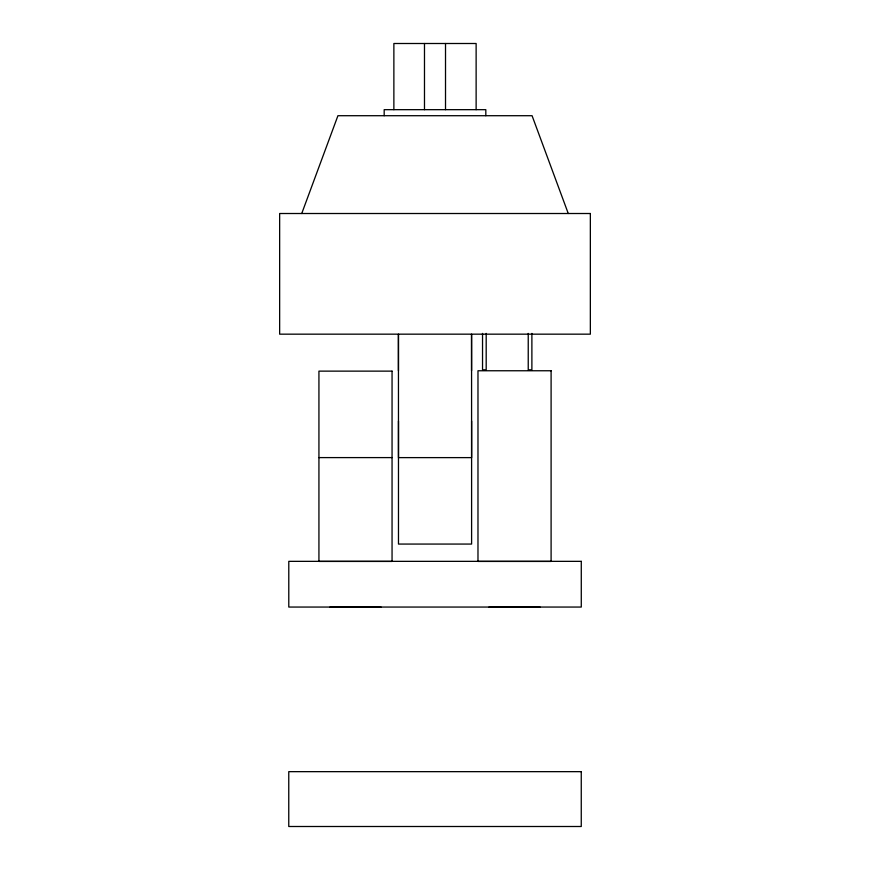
<?xml version="1.0" encoding="UTF-8"?>
<svg xmlns="http://www.w3.org/2000/svg" width="870" height="870" viewBox="0 0 870 870"><rect width="100%" height="100%" fill="white"/><g stroke="black" fill="none" stroke-linecap="round" stroke-linejoin="round"><path stroke-width="1.3" d="M301.738 213.509L337.93 115.71L532.07 115.71L568.262 213.509M318.931 457.598L392.055 457.598M329.904 607.129L381.082 607.129M488.94 607.129L540.129 607.129M531.885 333.406L531.885 369.815L528.231 369.815L528.231 333.406M486.189 333.406L486.189 369.815L482.535 369.815L482.535 333.406M485.819 115.71L485.819 109.674L384.181 109.674L384.181 115.71M476.129 109.674L476.129 43.5L393.871 43.5L393.871 109.674M471.562 370.718L471.562 334.156L471.605 457.62L398.482 457.62L398.438 334.156L398.438 370.729M471.605 421.047L471.605 544.065L398.482 544.065L398.471 421.036M445.516 43.5L445.516 109.674M424.484 43.5L424.484 109.674M590.349 213.509L279.651 213.509L279.651 334.167L590.349 334.167L590.349 213.509M551.101 370.761L477.978 370.761L477.978 561.433L551.101 561.433L551.101 370.761M392.055 371.131L318.931 371.131L318.931 561.433L392.055 561.433L392.055 371.131M581.28 561.346L288.786 561.346L288.786 607.053L581.28 607.053L581.28 561.346M581.258 771.657L288.764 771.657L288.764 826.5L581.258 826.5L581.258 771.657"/></g></svg>
